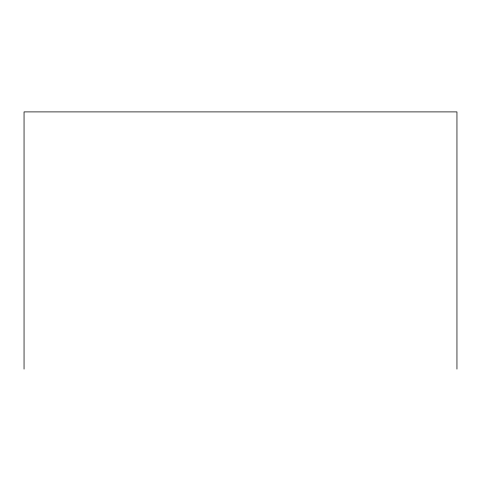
<?xml version="1.0" encoding="UTF-8"?>
<svg xmlns="http://www.w3.org/2000/svg" width="481" height="481" viewBox="0 0 481 481"><rect width="100%" height="100%" fill="white"/><g stroke="black" fill="none" stroke-linecap="round" stroke-linejoin="round"><path stroke-width="0.72" d="M456.95 369.101L456.95 111.899L24.05 111.899L24.05 369.101"/></g></svg>
